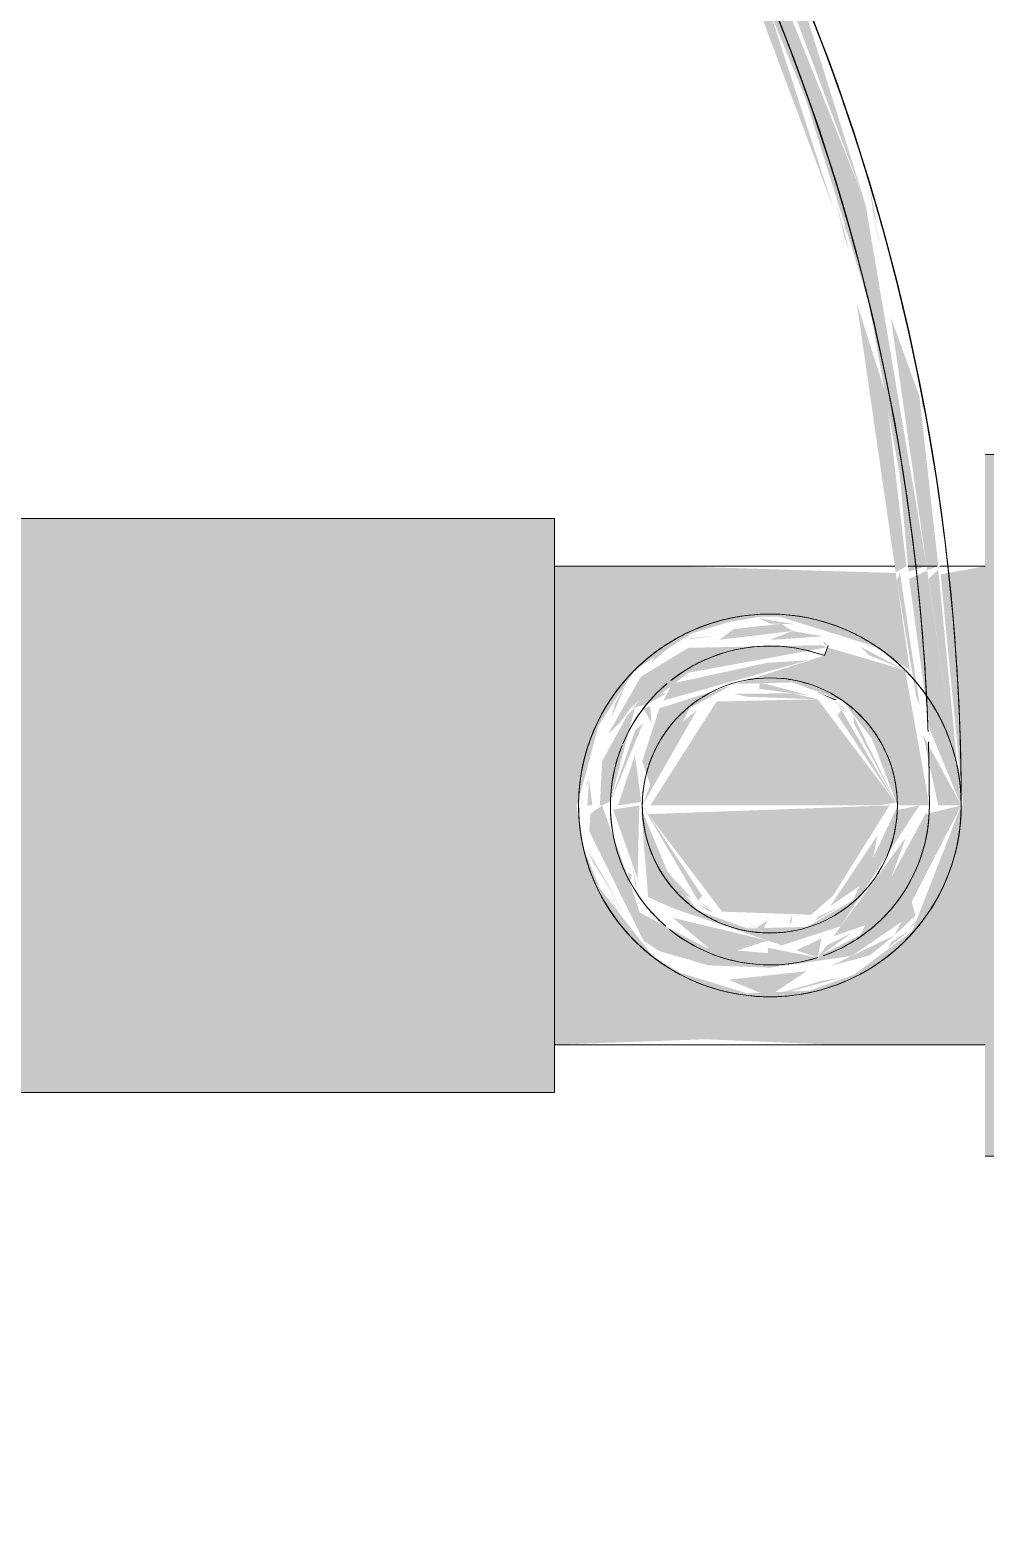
# Model space of a CAD drawing. Header units: millimetres. Extents: x 68869 to 96007, y -1987 to 27400.
# Drawn here: x 87431.35 to 87461.31, y 4777.5 to 4824.32 of the extents above; entities that cross this region are included whole.
import ezdxf

# ---------------------------------------------------------------- set-up
doc = ezdxf.new("R2010")
doc.units = ezdxf.units.MM
for name, color, linetype, lineweight in [('0-1', 7, 'Continuous', 9), ('A-WALL-PATT', 7, 'Continuous', 9), ('P-SANR-FIXT', 7, 'Continuous', 9)]:
    doc.layers.add(name, color=color, linetype=linetype, lineweight=lineweight)
doc.layers.add('0-2', color=7, linetype='Continuous', lineweight=9, transparency=0.7)

# ---------------------------------------------------------------- blocks, each defined once
blk = doc.blocks.new('Sanitary_Toilet-Accessories_Gessi_Wall-mounted-paper-roll-holder-65449 - Chrome-30913797-Развертка 2_16-3')
at = {"layer": '0-2'}
h = blk.add_hatch(color=256, dxfattribs=at)
h.paths.add_polyline_path([(-70982.609, 4838.278), (-70983.709, 4836.955), (-70983.273, 4837.413)])
h.paths.add_polyline_path([(-70991.036, 4821.159), (-70988.087, 4828.471), (-70989.44, 4825.568), (-70990.823, 4821.892)])
h.paths.add_polyline_path([(-70994.737, 4800.345), (-70993.071, 4814.153), (-70994.666, 4802.943), (-70994.77, 4800.37)])
h.paths.add_polyline_path([(-70860.851, 4807.377), (-70860.505, 4807.5), (-70861.097, 4812.833), (-70861.997, 4815.312), (-70860.869, 4807.5)])
h.paths.add_polyline_path([(-70862.338, 4817.674), (-70862.707, 4819.102), (-70862.388, 4817.805)])
h.paths.add_polyline_path([(-70862.839, 4819.008), (-70864.773, 4825.197), (-70865.366, 4825.751), (-70862.874, 4819.102)])
h.paths.add_polyline_path([(-70876.478, 4844.053), (-70875.67, 4843.396), (-70877.993, 4845.991)])
h.paths.add_polyline_path([(-70868.614, 4832.816), (-70870.597, 4836.532), (-70874.659, 4841.254), (-70870.209, 4835.043)])
h.paths.add_polyline_path([(-70976.646, 4846.041), (-70972.685, 4849.835), (-70975.872, 4846.795), (-70976.478, 4846.204)])
h.paths.add_polyline_path([(-70980.817, 4841.117), (-70976.894, 4845.719), (-70980.262, 4841.772)])
h.paths.add_polyline_path([(-70880.835, 4848.497), (-70883.91, 4851.273), (-70886.253, 4853.271), (-70887.78, 4853.911), (-70883.182, 4850.326)])
h.paths.add_polyline_path([(-70877.169, 4844.758), (-70879.305, 4847.303), (-70879.305, 4846.936), (-70878.378, 4845.991)])
h.paths.add_polyline_path([(-70969.665, 4852.26), (-70967.868, 4853.811), (-70971.148, 4851.199)])
h.paths.add_polyline_path([(-70974.012, 4848.373), (-70971.856, 4850.666), (-70972.653, 4849.835)])
h.paths.add_polyline_path([(-70887.044, 4853.945), (-70889.413, 4855.803), (-70888.797, 4855.155), (-70887.588, 4854.321)])
h.paths.add_polyline_path([(-70966.993, 4854.585), (-70962.744, 4857.295), (-70966.569, 4854.864), (-70966.943, 4854.618)])
h.paths.add_polyline_path([(-70897.364, 4860.216), (-70898.561, 4861.034), (-70897.952, 4860.542)])
h.paths.add_polyline_path([(-70889.734, 4855.435), (-70893.097, 4857.848), (-70893.439, 4857.737), (-70889.837, 4855.499)])
h.paths.add_polyline_path([(-70960.376, 4858.773), (-70957.272, 4860.324), (-70960.336, 4858.794)])
h.paths.add_polyline_path([(-70897.593, 4860.319), (-70900.547, 4861.879), (-70899.952, 4861.381), (-70898.268, 4860.623)])
h.paths.add_polyline_path([(-70955.891, 4861.139), (-70951.9, 4862.666), (-70955.42, 4861.333), (-70955.633, 4861.245)])
h.paths.add_polyline_path([(-70902.628, 4862.586), (-70905.573, 4863.599), (-70903.714, 4862.955)])
h.paths.add_polyline_path([(-70909.176, 4864.763), (-70913.37, 4865.912), (-70912.732, 4865.603), (-70909.876, 4864.929)])
h.paths.add_polyline_path([(-70943.746, 4865.462), (-70938.745, 4866.402), (-70942.781, 4865.656), (-70943.456, 4865.521)])
h.paths.add_polyline_path([(-70921.265, 4867.002), (-70918.767, 4866.932), (-70922.117, 4867.111)])
h.paths.add_polyline_path([(-70914.976, 4866.133), (-70918.218, 4866.613), (-70917.246, 4866.444)])
h.paths.add_polyline_path([(-70921.347, 4867.006), (-70924.945, 4867.423), (-70924.802, 4867.146), (-70924.548, 4867.136)])
h = blk.add_hatch(color=256, dxfattribs=at)
h.paths.add_polyline_path([(-70994.082, 4805), (-70993.574, 4805.14), (-70993.219, 4808.076), (-70992.163, 4814.264), (-70991.108, 4818.633), (-70987.658, 4827.769), (-70985.386, 4832.197), (-70983.022, 4836.196), (-70979.511, 4841.117), (-70974.717, 4846.528), (-70970.432, 4850.544), (-70964.555, 4854.992), (-70959.461, 4858.128), (-70953.176, 4861.175), (-70947.86, 4863.173), (-70941.295, 4864.937), (-70935.868, 4865.892), (-70929.501, 4866.411), (-70924.548, 4866.444), (-70917.212, 4865.691), (-70909.191, 4863.913), (-70903.351, 4861.964), (-70899.569, 4860.428), (-70893.492, 4857.229), (-70888.93, 4854.324), (-70883.053, 4849.524), (-70878.597, 4845.233), (-70873.925, 4839.574), (-70870.209, 4833.986), (-70867.232, 4828.395), (-70864.665, 4822.157), (-70862.676, 4815.743), (-70861.706, 4810.31), (-70861.44, 4807.337), (-70860.869, 4807.5), (-70862.781, 4818.812), (-70862.874, 4819.102), (-70867.478, 4830.591), (-70868.614, 4832.816), (-70878.431, 4846.045), (-70880.835, 4848.497), (-70891.305, 4856.411), (-70899.569, 4861.209), (-70903.79, 4862.981), (-70909.876, 4864.929), (-70917.246, 4866.444), (-70921.347, 4867.006), (-70930.733, 4867.104), (-70936.663, 4866.538), (-70943.456, 4865.217), (-70949.54, 4863.4), (-70955.42, 4861.007), (-70960.336, 4858.515), (-70966.37, 4854.618), (-70971.391, 4850.692), (-70975.872, 4846.371), (-70980.714, 4840.745), (-70981.974, 4839.104), (-70987.658, 4828.734), (-70991.583, 4819.275), (-70992.735, 4814.565), (-70994.058, 4805.169)])
h.paths.add_polyline_path([(-70860.495, 4807.401), (-70860.455, 4807.5), (-70860.505, 4807.5)])
h.paths.add_polyline_path([(-70867.199, 4827.814), (-70868.337, 4830.119), (-70867.357, 4828.13)])
h = blk.add_hatch(color=256, dxfattribs=at)
h.paths.add_polyline_path([(-70860.974, 4812.392), (-70861.016, 4812.833), (-70861.016, 4812.543)])
h.paths.add_polyline_path([(-70989.756, 4825.568), (-70989.468, 4825.568), (-70989.369, 4826.241)])
h.paths.add_polyline_path([(-70862.412, 4818.186), (-70862.676, 4819.479), (-70862.545, 4818.598)])
h.paths.add_polyline_path([(-70866.449, 4828.64), (-70867.357, 4831.062), (-70867.705, 4831.062), (-70866.979, 4829.661)])
h.paths.add_polyline_path([(-70984.499, 4835.817), (-70984.402, 4835.344), (-70983.709, 4836.846)])
h.paths.add_polyline_path([(-70987.658, 4830.19), (-70987.155, 4830.841), (-70984.742, 4835.344), (-70987.155, 4831.086)])
h.paths.add_polyline_path([(-70870.426, 4836.313), (-70871.429, 4837.804), (-70875.433, 4842.988), (-70875.129, 4842.328), (-70870.597, 4836.532)])
h.paths.add_polyline_path([(-70978.614, 4843.479), (-70976.478, 4846.189), (-70977.135, 4845.405)])
h.paths.add_polyline_path([(-70974.227, 4848.182), (-70971.994, 4850.544), (-70972.685, 4849.835)])
h.paths.add_polyline_path([(-70881.758, 4849.437), (-70884.938, 4852.454), (-70884.881, 4852.101), (-70882.8, 4850.326)])
h.paths.add_polyline_path([(-70969.412, 4852.444), (-70966.554, 4854.845), (-70967.868, 4853.811)])
h.paths.add_polyline_path([(-70964.211, 4856.228), (-70961.213, 4858.308), (-70962.744, 4857.295)])
h.paths.add_polyline_path([(-70892.166, 4857.331), (-70894.689, 4859.011), (-70894.487, 4858.619), (-70892.814, 4857.69)])
h.paths.add_polyline_path([(-70958.359, 4859.682), (-70955.593, 4861.245), (-70955.891, 4861.139), (-70957.388, 4860.255)])
h.paths.add_polyline_path([(-70952.848, 4862.222), (-70949.54, 4863.687), (-70949.922, 4863.591), (-70952.141, 4862.553)])
h.paths.add_polyline_path([(-70903.106, 4862.802), (-70906.898, 4864.226), (-70905.864, 4863.693), (-70903.581, 4862.955)])
h.paths.add_polyline_path([(-70940.552, 4865.947), (-70937.225, 4866.746), (-70938.745, 4866.402)])
h.paths.add_polyline_path([(-70915.59, 4866.277), (-70918.767, 4866.901), (-70918.12, 4866.601), (-70916.89, 4866.444)])
h = blk.add_hatch(color=256, dxfattribs=at)
h.paths.add_polyline_path([(-70990.091, 4820.853), (-70987.155, 4828.103), (-70988.513, 4825.201), (-70989.881, 4821.575)])
h.paths.add_polyline_path([(-70993.785, 4800), (-70992.163, 4813.526), (-70993.667, 4802.876), (-70993.784, 4800.023)])
h.paths.add_polyline_path([(-70861.841, 4807.31), (-70861.505, 4807.5), (-70862.131, 4812.833), (-70863.059, 4815.743), (-70861.868, 4807.5)])
h.paths.add_polyline_path([(-70863.791, 4818.719), (-70865.887, 4825.197), (-70867.199, 4827.814), (-70863.935, 4819.102)])
h.paths.add_polyline_path([(-70869.476, 4832.318), (-70871.514, 4836.087), (-70875.375, 4840.557), (-70870.597, 4833.884)])
h.paths.add_polyline_path([(-70881.482, 4847.743), (-70884.37, 4850.358), (-70886.804, 4852.435), (-70888.93, 4853.554), (-70883.705, 4849.478)])
h.paths.add_polyline_path([(-70877.906, 4844.091), (-70879.439, 4846.149), (-70880.458, 4846.698), (-70878.597, 4844.797)])
h.paths.add_polyline_path([(-70973.275, 4847.7), (-70971.148, 4849.957), (-70972.024, 4849.043)])
h.paths.add_polyline_path([(-70887.59, 4853.106), (-70890.301, 4855.155), (-70889.413, 4854.366), (-70888.93, 4854.032)])
h.paths.add_polyline_path([(-70890.228, 4854.567), (-70894.29, 4857.371), (-70893.818, 4856.803), (-70890.379, 4854.662)])
h.paths.add_polyline_path([(-70898.014, 4859.416), (-70901.159, 4861.034), (-70900.691, 4860.623), (-70899.569, 4860.117)])
h.paths.add_polyline_path([(-70902.964, 4861.648), (-70905.864, 4862.646), (-70903.893, 4861.964)])
h.paths.add_polyline_path([(-70909.413, 4863.795), (-70913.541, 4864.929), (-70912.915, 4864.624), (-70909.909, 4863.913)])
h.paths.add_polyline_path([(-70915.123, 4865.146), (-70918.218, 4865.609), (-70918.12, 4865.559)])
h.paths.add_polyline_path([(-70921.397, 4866.01), (-70924.548, 4866.421), (-70924.548, 4866.14)])
h.paths.add_polyline_path([(-70924.548, 4866.14), (-70924.802, 4866.43), (-70924.802, 4866.15)])
h = blk.add_hatch(color=256, dxfattribs=at)
h.paths.add_polyline_path([(-70992.079, 4814.027), (-70991.274, 4817.807), (-70991.74, 4816.041)])
h.paths.add_polyline_path([(-70861.956, 4812.203), (-70862.055, 4812.833), (-70861.997, 4812.353)])
h.paths.add_polyline_path([(-70863.371, 4817.909), (-70863.603, 4819.102), (-70863.426, 4818.08)])
h.paths.add_polyline_path([(-70987.874, 4826.854), (-70984.64, 4833.051), (-70987.155, 4828.453), (-70987.658, 4827.412)])
h.paths.add_polyline_path([(-70867.345, 4828.206), (-70868.577, 4831.062), (-70868.581, 4830.591), (-70867.357, 4828.228)])
h.paths.add_polyline_path([(-70983.615, 4835.344), (-70983.615, 4834.723), (-70983.251, 4835.817)])
h.paths.add_polyline_path([(-70986.909, 4829.348), (-70983.948, 4834.696), (-70986.732, 4829.805)])
h.paths.add_polyline_path([(-70871.261, 4835.762), (-70871.429, 4836.087), (-70875.75, 4841.889), (-70875.64, 4841.367), (-70871.429, 4835.978)])
h.paths.add_polyline_path([(-70973.488, 4847.511), (-70971.286, 4849.835), (-70972.024, 4849.078)])
h.paths.add_polyline_path([(-70977.812, 4842.884), (-70975.705, 4845.552), (-70976.646, 4844.399)])
h.paths.add_polyline_path([(-70887.59, 4853.106), (-70890.349, 4854.662), (-70888.93, 4853.759), (-70886.804, 4852.435)])
h.paths.add_polyline_path([(-70882.373, 4848.653), (-70884.938, 4851.273), (-70885.442, 4851.273), (-70883.705, 4849.79)])
h.paths.add_polyline_path([(-70968.742, 4851.704), (-70965.923, 4854.067), (-70966.993, 4853.25)])
h.paths.add_polyline_path([(-70963.617, 4855.426), (-70960.883, 4857.369), (-70961.599, 4856.891)])
h.paths.add_polyline_path([(-70892.663, 4856.468), (-70895.147, 4858.124), (-70894.948, 4857.737), (-70893.818, 4857.109)])
h.paths.add_polyline_path([(-70957.85, 4858.824), (-70954.891, 4860.443), (-70955.891, 4859.978), (-70957.272, 4859.164)])
h.paths.add_polyline_path([(-70900.444, 4860.79), (-70901.502, 4861.234), (-70900.514, 4860.814)])
h.paths.add_polyline_path([(-70952.422, 4861.32), (-70949.015, 4862.797), (-70949.922, 4862.487)])
h.paths.add_polyline_path([(-70903.434, 4861.86), (-70906.898, 4863.2), (-70906.577, 4862.877), (-70903.756, 4861.964)])
h.paths.add_polyline_path([(-70912.451, 4864.779), (-70913.597, 4865.016), (-70912.732, 4864.817)])
h.paths.add_polyline_path([(-70940.311, 4864.979), (-70936.854, 4865.773), (-70938.385, 4865.462)])
h.paths.add_polyline_path([(-70915.727, 4865.289), (-70919.032, 4865.912), (-70918.12, 4865.596)])
h.paths.add_polyline_path([(-70924.672, 4866.437), (-70925.066, 4866.44), (-70924.802, 4866.43)])
h = blk.add_hatch(color=256, dxfattribs=at)
h.paths.add_polyline_path([(-70863.299, 4817.405), (-70863.754, 4819.102), (-70863.449, 4817.805)])
h.paths.add_polyline_path([(-70985.587, 4831.505), (-70983.755, 4835.031), (-70985.234, 4832.193)])
h.paths.add_polyline_path([(-70975.872, 4845.405), (-70971.856, 4849.257), (-70975.549, 4845.719), (-70975.705, 4845.567)])
h.paths.add_polyline_path([(-70979.984, 4840.559), (-70975.957, 4845.294), (-70979.511, 4841.117)])
h.paths.add_polyline_path([(-70970.998, 4850.091), (-70966.993, 4853.25), (-70970.432, 4850.544)])
h.paths.add_polyline_path([(-70966.358, 4853.811), (-70961.599, 4856.891), (-70965.938, 4854.086), (-70966.307, 4853.844)])
h.paths.add_polyline_path([(-70959.835, 4857.931), (-70955.891, 4859.978), (-70959.461, 4858.128)])
h.paths.add_polyline_path([(-70955.42, 4860.255), (-70949.781, 4862.553), (-70954.891, 4860.472)])
h.paths.add_polyline_path([(-70943.456, 4864.504), (-70937.42, 4865.704), (-70942.781, 4864.639)])
for points in [[(-70859.035, 4789), (-70856.535, 4789), (-70856.535, 4811), (-70859.035, 4811), (-70859.035, 4790.474)], [(-70902.535, 4791), (-70872.535, 4791), (-70872.535, 4809), (-70902.535, 4809), (-70902.535, 4792.495)], [(-70863.67, 4803.307), (-70864.234, 4803.521), (-70863.773, 4803.311)]]:
    blk.add_hatch(color=256, dxfattribs=at).paths.add_polyline_path(points)
h = blk.add_hatch(color=256, dxfattribs=at)
h.paths.add_polyline_path([(-70871.848, 4800), (-70871.777, 4800.177), (-70871.16, 4802.496), (-70870.028, 4804.243), (-70868.239, 4805.394), (-70867.074, 4805.748), (-70866.101, 4805.915), (-70865.472, 4805.916), (-70862.409, 4804.96), (-70861.398, 4804.243), (-70861.838, 4807.288), (-70864.03, 4807.352), (-70868.785, 4807.5), (-70872.535, 4807.483), (-70872.535, 4800)])
h.paths.add_polyline_path([(-70862.41, 4800), (-70861.844, 4800.087), (-70864.288, 4803.329), (-70867.456, 4803.258), (-70869.537, 4800), (-70862.545, 4800)])
h.paths.add_polyline_path([(-70859.035, 4800), (-70859.035, 4807.5), (-70860.432, 4807.244), (-70859.723, 4800)])
h = blk.add_hatch(color=256, dxfattribs=at)
h.paths.add_polyline_path([(-70861.785, 4800), (-70863.541, 4802.995), (-70863.664, 4802.828), (-70861.844, 4800.087)])
h.paths.add_polyline_path([(-70860.785, 4800), (-70861.543, 4804.243), (-70863.983, 4804.952), (-70864.075, 4804.698), (-70869.251, 4803.044), (-70869.788, 4801.388), (-70869.537, 4800.645), (-70868.308, 4803.044), (-70866.914, 4803.812), (-70865.079, 4803.857), (-70863.502, 4803.279), (-70862.58, 4802.085), (-70861.785, 4800), (-70861.069, 4800)])
h.paths.add_polyline_path([(-70859.785, 4800), (-70860.506, 4807.389), (-70860.811, 4807.103), (-70859.854, 4800.476)])
h.paths.add_polyline_path([(-70870.74, 4802.773), (-70870.245, 4803.937), (-70870.656, 4803.154), (-70870.728, 4802.828)])
h.paths.add_polyline_path([(-70871.543, 4800.593), (-70871.454, 4800.8), (-70871.538, 4800.699)])
h.paths.add_polyline_path([(-70864.288, 4803.329), (-70865.079, 4803.517), (-70866.914, 4803.499), (-70866.493, 4803.406), (-70865.079, 4803.357)])
h.paths.add_polyline_path([(-70866.765, 4805.737), (-70866.104, 4805.902), (-70866.68, 4805.76)])
h.paths.add_polyline_path([(-70865.013, 4805.68), (-70866.111, 4805.865), (-70865.785, 4805.705), (-70865.079, 4805.682)])
h = blk.add_hatch(color=256, dxfattribs=at)
h.paths.add_polyline_path([(-70860.494, 4807.39), (-70860.785, 4807.381), (-70860.506, 4807.389)])
h.paths.add_polyline_path([(-70859.785, 4800), (-70860.853, 4807.362), (-70861.419, 4807.103), (-70860.772, 4802.382), (-70859.949, 4800.395)])
h.paths.add_polyline_path([(-70861.087, 4803.141), (-70861.706, 4807.298), (-70861.803, 4807.05), (-70861.194, 4803.4)])
h.paths.add_polyline_path([(-70863.796, 4805.467), (-70863.904, 4805.617), (-70863.837, 4805.478)])
h = blk.add_hatch(color=256, dxfattribs=at)
h.paths.add_polyline_path([(-70870.546, 4800), (-70869.817, 4800.109), (-70870.018, 4801.576), (-70870.549, 4800)])
h.paths.add_polyline_path([(-70870.134, 4803.073), (-70869.785, 4803.419), (-70869.812, 4803.452)])
h.paths.add_polyline_path([(-70871.354, 4800), (-70871.454, 4800.8), (-70871.509, 4800)])
h.paths.add_polyline_path([(-70871.765, 4800), (-70871.563, 4800.227), (-70871.768, 4800.016)])
h.paths.add_polyline_path([(-70861.785, 4800), (-70863.17, 4802.828), (-70863.153, 4802.58), (-70861.844, 4800.11)])
h.paths.add_polyline_path([(-70869.785, 4800), (-70868.075, 4802.984), (-70868.891, 4802.323), (-70869.769, 4800.043)])
h.paths.add_polyline_path([(-70863.321, 4802.896), (-70863.773, 4803.166), (-70863.502, 4802.977)])
h.paths.add_polyline_path([(-70869.607, 4803.185), (-70869.223, 4803.545), (-70869.537, 4803.254)])
h.paths.add_polyline_path([(-70869.124, 4803.289), (-70864.585, 4804.55), (-70865.871, 4804.472), (-70868.843, 4803.825), (-70869.038, 4803.452)])
h.paths.add_polyline_path([(-70864.549, 4803.446), (-70866.103, 4803.859), (-70866.118, 4803.656), (-70864.629, 4803.457)])
h.paths.add_polyline_path([(-70864.098, 4803.482), (-70864.485, 4803.696), (-70864.234, 4803.524)])
h.paths.add_polyline_path([(-70861.543, 4804.243), (-70862.957, 4804.98), (-70862.676, 4804.712), (-70862.034, 4804.446)])
h.paths.add_polyline_path([(-70866.65, 4805.734), (-70866.111, 4805.865), (-70866.563, 4805.76)])
h.paths.add_polyline_path([(-70868.657, 4805.196), (-70867.456, 4805.485), (-70868.614, 4805.217)])
h.paths.add_polyline_path([(-70865.013, 4805.68), (-70865.761, 4805.992), (-70865.079, 4805.707)])
h.paths.add_polyline_path([(-70867.357, 4805.196), (-70865.079, 4805.468), (-70865.428, 4805.694), (-70866.914, 4805.533), (-70867.367, 4805.196)])
h = blk.add_hatch(color=256, dxfattribs=at)
h.paths.add_polyline_path([(-70860.41, 4800), (-70859.785, 4800), (-70860.983, 4802.216), (-70860.506, 4800), (-70860.42, 4800)])
h.paths.add_polyline_path([(-70869.752, 4803.044), (-70869.494, 4802.579), (-70869.537, 4803.107), (-70869.653, 4803.073)])
h.paths.add_polyline_path([(-70870.048, 4803.091), (-70870.134, 4803.073), (-70869.878, 4803.303)])
h.paths.add_polyline_path([(-70870.066, 4803.068), (-70869.607, 4803.185), (-70868.333, 4804.162), (-70863.98, 4804.96), (-70864.201, 4805.026), (-70868.343, 4804.941), (-70869.833, 4804.035), (-70870.859, 4802.237), (-70870.5, 4802.579), (-70870.134, 4803.073)])
h.paths.add_polyline_path([(-70871.041, 4800), (-70870.783, 4800.131), (-70870.444, 4801.426), (-70870.017, 4803.064), (-70870.257, 4802.828), (-70871.049, 4801.38), (-70871.114, 4800), (-70871.045, 4800)])
h.paths.add_polyline_path([(-70870.965, 4802.46), (-70870.589, 4803.456), (-70870.95, 4802.501)])
h.paths.add_polyline_path([(-70864.149, 4803.559), (-70864.599, 4803.761), (-70864.234, 4803.593)])
h.paths.add_polyline_path([(-70865.685, 4805.196), (-70864.103, 4805.303), (-70865.079, 4805.468), (-70865.785, 4805.196)])
h.paths.add_polyline_path([(-70863.822, 4805.395), (-70863.904, 4805.496), (-70863.887, 4805.415)])
h = blk.add_hatch(color=256, dxfattribs=at)
h.paths.add_polyline_path([(-70870.784, 4800.109), (-70869.762, 4802.579), (-70870.008, 4802.358), (-70870.782, 4800.131)])
h.paths.add_polyline_path([(-70869.602, 4803.186), (-70868.997, 4803.531), (-70869.321, 4803.452), (-70869.537, 4803.248)])
h.paths.add_polyline_path([(-70869.537, 4804.446), (-70868.929, 4804.968), (-70869.343, 4804.716), (-70869.475, 4804.532)])
h.paths.add_polyline_path([(-70863.959, 4805.017), (-70864.103, 4805.147), (-70864.075, 4805.021)])
h.paths.add_polyline_path([(-70863.888, 4805.214), (-70864.075, 4805.473), (-70863.904, 4805.221)])
h = blk.add_hatch(color=256, dxfattribs=at)
h.paths.add_polyline_path([(-70863.378, 4803.003), (-70863.824, 4803.313), (-70863.502, 4803.054)])
h.paths.add_polyline_path([(-70864.095, 4803.478), (-70864.234, 4803.524), (-70864.234, 4803.521)])
h.paths.add_polyline_path([(-70862.481, 4804.962), (-70863.153, 4805.183), (-70862.545, 4804.965)])
h.paths.add_polyline_path([(-70868.394, 4805.196), (-70867.357, 4805.349), (-70868.239, 4805.244)])
h = blk.add_hatch(color=256, dxfattribs=at)
h.paths.add_polyline_path([(-70872.535, 4792.5), (-70867.798, 4792.67), (-70863.772, 4792.5), (-70859.035, 4792.5), (-70859.035, 4800), (-70859.785, 4800), (-70861.319, 4796.063), (-70863.143, 4794.697), (-70864.539, 4794.195), (-70866.492, 4794.107), (-70868.614, 4794.758), (-70869.449, 4795.265), (-70871.114, 4797.398), (-70871.642, 4798.697), (-70871.848, 4800), (-70872.535, 4800), (-70872.535, 4792.517)])
h.paths.add_polyline_path([(-70864.494, 4796.573), (-70863.807, 4797.172), (-70862.034, 4800), (-70869.604, 4799.727), (-70867.283, 4796.671), (-70864.745, 4796.582)])
h = blk.add_hatch(color=256, dxfattribs=at)
h.paths.add_polyline_path([(-70865.828, 4794.011), (-70866.101, 4794.097), (-70865.851, 4794.018)])
h.paths.add_polyline_path([(-70865.821, 4794.015), (-70864.632, 4794.804), (-70867.082, 4794.537), (-70865.851, 4794.027)])
h.paths.add_polyline_path([(-70865.785, 4794.915), (-70863.224, 4795.278), (-70861.661, 4796.349), (-70859.785, 4800), (-70860.913, 4799.726), (-70862.957, 4795.939), (-70864.334, 4795.232), (-70867.801, 4795.544), (-70869.869, 4796.647), (-70870.178, 4797.612), (-70871.049, 4800), (-70871.412, 4799.738), (-70871.454, 4799.2), (-70869.745, 4795.757), (-70869.239, 4795.431), (-70867.714, 4794.987), (-70865.845, 4794.917)])
h.paths.add_polyline_path([(-70864.282, 4795.231), (-70864.171, 4795.832), (-70864.96, 4795.461), (-70864.339, 4795.251)])
h.paths.add_polyline_path([(-70861.367, 4796.182), (-70860.958, 4796.544), (-70861.339, 4796.25)])
h = blk.add_hatch(color=256, dxfattribs=at)
h.paths.add_polyline_path([(-70865.863, 4794.002), (-70866.492, 4794.189), (-70866.09, 4794.041)])
h.paths.add_polyline_path([(-70865.784, 4796), (-70865.784, 4795.999), (-70865.117, 4795.865)])
h.paths.add_polyline_path([(-70869.785, 4800), (-70868.03, 4797.006), (-70867.907, 4797.172), (-70869.604, 4799.727)])
h.paths.add_polyline_path([(-70865.41, 4795.614), (-70863.561, 4796.215), (-70861.098, 4800), (-70861.844, 4799.849), (-70863.185, 4797.019), (-70864.626, 4796.193), (-70866.492, 4796.143), (-70868.042, 4796.698), (-70868.991, 4797.915), (-70869.821, 4799.903), (-70869.604, 4797.128), (-70868.77, 4796.755), (-70865.784, 4795.741)])
h.paths.add_polyline_path([(-70870.105, 4795.944), (-70871.114, 4797.641), (-70870.178, 4796.019)])
h.paths.add_polyline_path([(-70865.113, 4796.298), (-70865.078, 4796.594), (-70865.177, 4796.307), (-70865.158, 4796.304)])
h.paths.add_polyline_path([(-70861.001, 4796.417), (-70860.831, 4796.82), (-70860.989, 4796.452)])
h.paths.add_polyline_path([(-70870.393, 4796.639), (-70871.321, 4798.2), (-70870.486, 4796.772)])
h = blk.add_hatch(color=256, dxfattribs=at)
h.paths.add_polyline_path([(-70865.81, 4794.01), (-70864.96, 4794.342), (-70865.814, 4794.012)])
h.paths.add_polyline_path([(-70865.7, 4794.026), (-70863.553, 4794.598), (-70864.171, 4794.498), (-70865.467, 4794.098)])
h.paths.add_polyline_path([(-70863.821, 4794.988), (-70862.658, 4795.295), (-70861.881, 4795.92), (-70862.291, 4795.733), (-70863.772, 4795.012)])
h.paths.add_polyline_path([(-70867.393, 4795.265), (-70865.851, 4795.764), (-70868.834, 4796.479), (-70867.468, 4795.329)])
h.paths.add_polyline_path([(-70863.792, 4795.899), (-70862.495, 4796.349), (-70861.52, 4798.999), (-70863.772, 4795.926)])
h.paths.add_polyline_path([(-70866.205, 4796.085), (-70866.833, 4796.322), (-70866.274, 4796.098)])
h.paths.add_polyline_path([(-70863.898, 4796.838), (-70862.68, 4797.677), (-70862.41, 4799.065), (-70863.772, 4797.026)])
h.paths.add_polyline_path([(-70865.113, 4796.298), (-70864.704, 4796.448), (-70865.099, 4796.304)])
h.paths.add_polyline_path([(-70868.25, 4797.104), (-70868.991, 4797.915), (-70868.401, 4797.172), (-70868.259, 4797.108)])
h.paths.add_polyline_path([(-70867.638, 4796.768), (-70868.042, 4797.011), (-70867.798, 4796.834)])
h.paths.add_polyline_path([(-70866.008, 4796.1), (-70865.851, 4796.397), (-70866.191, 4796.182)])
h.paths.add_polyline_path([(-70868.042, 4796.698), (-70868.13, 4796.777), (-70868.132, 4796.777)])
h.paths.add_polyline_path([(-70870.024, 4796.777), (-70870.221, 4797.172), (-70870.165, 4797.001)])
h.paths.add_polyline_path([(-70870.178, 4797.612), (-70870.11, 4797.824), (-70870.248, 4797.899)])
h.paths.add_polyline_path([(-70869.935, 4797.708), (-70869.881, 4800), (-70870.7, 4799.872), (-70869.944, 4797.734)])
h = blk.add_hatch(color=256, dxfattribs=at)
h.paths.add_polyline_path([(-70865.875, 4794.001), (-70866.492, 4794.11), (-70866.089, 4794.038)])
h.paths.add_polyline_path([(-70870.378, 4796.602), (-70871.16, 4797.735), (-70870.498, 4796.772)])
h.paths.add_polyline_path([(-70870.535, 4796.981), (-70871.515, 4798.612), (-70871.321, 4798.2), (-70870.632, 4797.132)])
h = blk.add_hatch(color=256, dxfattribs=at)
h.paths.add_polyline_path([(-70865.826, 4794.012), (-70866.109, 4794.134), (-70865.851, 4794.02)])
h.paths.add_polyline_path([(-70864.099, 4794.853), (-70864.344, 4794.969), (-70864.119, 4794.853)])
h.paths.add_polyline_path([(-70862.99, 4795.019), (-70862.545, 4795.307), (-70862.962, 4795.04)])
h.paths.add_polyline_path([(-70864.282, 4795.231), (-70863.218, 4796), (-70864.005, 4795.609), (-70864.186, 4795.362)])
h.paths.add_polyline_path([(-70864.282, 4795.231), (-70865.851, 4795.537), (-70865.845, 4795.248), (-70864.334, 4795.232)])
h.paths.add_polyline_path([(-70861.873, 4795.936), (-70861.217, 4796.544), (-70861.337, 4796.98), (-70861.808, 4796.063)])
h.paths.add_polyline_path([(-70869.961, 4797.429), (-70870.109, 4798.2), (-70870.002, 4797.464)])
h = blk.add_hatch(color=256, dxfattribs=at)
h.paths.add_polyline_path([(-70865.734, 4794.021), (-70863.896, 4794.582), (-70865.573, 4794.088)])
h.paths.add_polyline_path([(-70863.359, 4795.005), (-70862.583, 4795.323), (-70863.325, 4795.019)])
h.paths.add_polyline_path([(-70862.079, 4795.535), (-70861.416, 4796.063), (-70861.789, 4795.849), (-70861.993, 4795.703)])
h.paths.add_polyline_path([(-70866.09, 4796.094), (-70866.83, 4796.323), (-70866.106, 4796.098)])
h.paths.add_polyline_path([(-70867.581, 4796.681), (-70868.042, 4796.935), (-70867.714, 4796.686)])
h.paths.add_polyline_path([(-70866.023, 4796.099), (-70866.492, 4796.317), (-70866.224, 4796.182)])
h.paths.add_polyline_path([(-70868.193, 4796.997), (-70868.662, 4797.289), (-70868.203, 4797.001)])
h = blk.add_hatch(color=256, dxfattribs=at)
h.paths.add_polyline_path([(-70866.088, 4796.094), (-70866.541, 4796.313), (-70866.104, 4796.098)])
h.paths.add_polyline_path([(-70864.371, 4796.384), (-70863.61, 4796.818), (-70864.282, 4796.508)])
at = {"layer": '0-1'}
for p, q in [((-70856.535, 4811), (-70859.035, 4811)), ((-70872.535, 4809), (-70902.535, 4809)), ((-70861.868, 4807.5), (-70872.535, 4807.5)), ((-70860.869, 4807.5), (-70861.455, 4807.5)), ((-70860.54, 4807.5), (-70860.869, 4807.5)), ((-70859.035, 4807.5), (-70860.455, 4807.5)), ((-70872.535, 4792.5), (-70859.035, 4792.5)), ((-70902.535, 4791), (-70872.535, 4791)), ((-70859.035, 4789), (-70856.535, 4789))]:
    blk.add_line(p, q, dxfattribs=at)
at = {"layer": 'P-SANR-FIXT'}
for p, q in [((-70872.535, 4809), (-70872.535, 4808.116)), ((-70872.535, 4791), (-70872.535, 4809)), ((-70872.535, 4808.116), (-70872.535, 4806.608)), ((-70872.535, 4807.5), (-70872.535, 4806.495)), ((-70872.535, 4806.495), (-70872.535, 4807.5)), ((-70872.535, 4806.399), (-70872.535, 4803.75)), ((-70872.535, 4800), (-70872.535, 4806.399)), ((-70872.535, 4806.364), (-70872.535, 4793.636)), ((-70863.959, 4805.017), (-70864.075, 4804.698)), ((-70864.075, 4804.698), (-70863.959, 4805.017)), ((-70872.535, 4803.75), (-70872.535, 4800)), ((-70872.535, 4800), (-70872.535, 4793.601)), ((-70872.535, 4793.601), (-70872.535, 4800)), ((-70872.535, 4793.505), (-70872.535, 4792.5)), ((-70872.535, 4792.5), (-70872.535, 4793.505)), ((-70872.535, 4793.392), (-70872.535, 4791.884)), ((-70872.535, 4791.884), (-70872.535, 4791))]:
    blk.add_line(p, q, dxfattribs=at)
for centre, radius, start, end in [((-70927.285, 4800), 67.5, 0, 175.35089), ((-70927.285, 4800), 66.5, 2.72325, 175.28186), ((-70927.285, 4800), 66.5, 2.8692, 142.74648), ((-70927.285, 4800), 67.5, 0, 32.9535), ((-70927.285, 4800), 66.5, 21.3692, 21.961), ((-70927.285, 4800), 66.5, 16.42641, 21.44717), ((-70927.285, 4800), 67.5, 20.43471, 21.37718), ((-70927.285, 4800), 66.5, 20.42677, 21.3692), ((-70927.285, 4800), 67.5, 16.43287, 21.00596), ((-70927.285, 4800), 67.5, 17.15751, 20.43471), ((-70927.285, 4800), 66.5, 17.15136, 20.42677), ((-70927.285, 4800), 67.5, 16.47675, 17.15751), ((-70927.285, 4800), 66.5, 16.47075, 17.15136), ((-70927.285, 4800), 66.5, 15.60433, 16.42641), ((-70927.285, 4800), 66.5, 15.36639, 16.38147), ((-70927.285, 4800), 67.5, 15.61076, 16.43287), ((-70927.285, 4800), 67.5, 15.5248, 16.38815), ((-70927.285, 4800), 66.5, 14.61797, 15.60433), ((-70927.285, 4800), 67.5, 14.67031, 15.61076), ((-70927.285, 4800), 67.5, 11.37301, 15.37167), ((-70927.285, 4800), 66.5, 11.36895, 15.36639), ((-70927.285, 4800), 67.5, 10.95943, 14.62374), ((-70927.285, 4800), 66.5, 10.57871, 14.61797), ((-70927.285, 4800), 66.5, 2.8692, 11.36895), ((-70927.285, 4800), 67.5, 0, 11.37301), ((-70927.285, 4800), 67.5, 10.58293, 10.95943), ((-70927.285, 4800), 66.5, 5.10448, 10.57871), ((-70927.285, 4800), 67.5, 0, 10.20079), ((-70865.785, 4800), 6, 0, 180), ((-70865.785, 4800), 6, 109.4066, 116.0907), ((-70865.785, 4800), 6, 99.4588, 112.1924), ((-70865.785, 4800), 6, 106.25, 112.1924), ((-70865.785, 4800), 6, 70.5934, 109.4066), ((-70865.785, 4800), 6, 99.4588, 106.25), ((-70865.785, 4800), 6, 82.433, 96.343), ((-70865.785, 4800), 6, 82.433, 96.343), ((-70865.785, 4800), 6, 79.5409, 82.433), ((-70865.785, 4800), 6, 79.5409, 82.433), ((-70865.785, 4800), 6, 70, 77.7663), ((-70865.785, 4800), 6, 70, 77.7663), ((-70865.785, 4800), 6, 63.9093, 70.5934), ((-70927.285, 4800), 66.5, 2.72325, 5.10448), ((-70865.785, 4800), 6, 116.0907, 120), ((-70865.785, 4800), 6, 60, 63.9093), ((-70865.785, 4800), 6, 126.6593, 180), ((-70865.785, 4800), 6, 126.1195, 138.0172), ((-70865.785, 4800), 6, 126.1195, 129.7405), ((-70865.785, 4800), 6, 122.6256, 126.6593), ((-70865.785, 4800), 6, 121.792, 125.6038), ((-70865.785, 4800), 6, 121.792, 125.6038), ((-70865.785, 4800), 5, 70, 128.458), ((-70865.785, 4800), 5, 106.25, 124.375), ((-70865.785, 4800), 5, 70, 102.6573), ((-70865.785, 4800), 6, 53.3407, 57.3744), ((-70865.785, 4800), 6, 0, 53.3407), ((-70865.785, 4800), 6, 132.3584, 138.0172), ((-70865.785, 4800), 6, 138.0172, 220.9949), ((-70865.785, 4800), 6, 138.0172, 154.7716), ((-70865.785, 4800), 5, 130.1533, 157.2455), ((-70865.785, 4800), 4, 0, 180), ((-70865.785, 4800), 5, 130.1533, 135.2589), ((-70865.785, 4800), 5, 124.375, 128.458), ((-70865.785, 4800), 5, 135.2589, 142.5), ((-70927.285, 4800), 66.5, 2.12055, 2.8692), ((-70927.285, 4800), 66.5, 2.12055, 2.8692), ((-70865.785, 4800), 5, 142.5, 153.6443), ((-70927.285, 4800), 66.5, 2.00179, 2.72325), ((-70927.285, 4800), 66.5, 2.00179, 2.72325), ((-70865.785, 4800), 6, 154.7716, 171.3087), ((-70865.785, 4800), 5, 157.8909, 229.188), ((-70865.785, 4800), 5, 157.8909, 178.75), ((-70927.285, 4800), 66.5, 0, 1.71693), ((-70927.285, 4800), 66.5, 0, 1.71693), ((-70927.285, 4800), 66.5, 0, 1.59629), ((-70927.285, 4800), 66.5, 0, 1.59629), ((-70865.785, 4800), 6, 171.7975, 178.75), ((-70865.785, 4800), 6, 178.75, 184.9288), ((-70865.785, 4800), 6, 180, 233.3407), ((-70865.785, 4800), 6, 180, 0), ((-70865.785, 4800), 5, 179.8288, 196.875), ((-70865.785, 4800), 4, 180, 0), ((-70865.785, 4800), 5, 289.4894, 0), ((-70865.785, 4800), 6, 306.6593, 0), ((-70865.785, 4800), 5, 320.8244, 0), ((-70865.785, 4800), 6, 318.5134, 0), ((-70865.785, 4800), 6, 323.75, 0), ((-70865.785, 4800), 6, 187.6261, 201.1688), ((-70865.785, 4800), 5, 196.875, 210.1026), ((-70865.785, 4800), 6, 201.997, 205.7069), ((-70865.785, 4800), 6, 206.1437, 220.9949), ((-70865.785, 4800), 5, 220.9116, 229.188), ((-70865.785, 4800), 5, 316.1208, 320.8244), ((-70865.785, 4800), 5, 297.6485, 315.1542), ((-70865.785, 4800), 6, 318.5134, 322.8266), ((-70865.785, 4800), 6, 220.9949, 233.8887), ((-70865.785, 4800), 5, 230.9794, 287.5), ((-70865.785, 4800), 5, 230.9794, 272.8957), ((-70865.785, 4800), 6, 306.0544, 318.5134), ((-70865.785, 4800), 6, 311.2533, 318.5134), ((-70865.785, 4800), 6, 225.3068, 233.8887), ((-70865.785, 4800), 5, 289.4894, 297.6485), ((-70865.785, 4800), 6, 306.0544, 309.9897), ((-70865.785, 4800), 6, 233.3407, 237.3744), ((-70865.785, 4800), 6, 234.3106, 238.2449), ((-70865.785, 4800), 6, 234.3106, 238.2449), ((-70865.785, 4800), 5, 272.8957, 287.5), ((-70865.785, 4800), 6, 301.5127, 305.6756), ((-70865.785, 4800), 6, 301.5127, 305.6756), ((-70865.785, 4800), 6, 302.6256, 306.6593), ((-70865.785, 4800), 6, 240, 243.9093), ((-70865.785, 4800), 6, 243.9093, 250.5934), ((-70865.785, 4800), 6, 246.2565, 258.744), ((-70865.785, 4800), 6, 246.2565, 258.744), ((-70865.785, 4800), 6, 280.3351, 292.9785), ((-70865.785, 4800), 6, 287.5, 292.9785), ((-70865.785, 4800), 6, 289.4066, 296.0907), ((-70865.785, 4800), 6, 296.0907, 300), ((-70865.785, 4800), 6, 250.5934, 289.4066), ((-70865.785, 4800), 6, 262.8185, 275.1552), ((-70865.785, 4800), 6, 262.8185, 276.7721), ((-70865.785, 4800), 6, 280.3351, 287.5)]:
    blk.add_arc(centre, radius, start, end, dxfattribs=at)
for points, knots in [([(-70872.535, 4809), (-70872.535, 4808.928), (-70872.535, 4808.709), (-70872.535, 4808.155), (-70872.535, 4807.504), (-70872.535, 4806.951), (-70872.535, 4806.605), (-70872.535, 4806.425), (-70872.535, 4806.331)], [0, 0, 0, 0, 0.0625, 0.125, 0.1875, 0.21875, 0.234375, 0.25, 0.25, 0.25, 0.25]), ([(-70872.535, 4807.957), (-70872.535, 4808.024), (-70872.535, 4808.318), (-70872.535, 4808.729), (-70872.535, 4808.936), (-70872.535, 4809)], [0.8577411, 0.8577411, 0.8577411, 0.8577411, 0.875, 0.9375, 1, 1, 1, 1]), ([(-70872.535, 4806.638), (-70872.535, 4806.727), (-70872.535, 4806.987), (-70872.535, 4807.453), (-70872.535, 4807.782), (-70872.535, 4807.957)], [0.765625, 0.765625, 0.765625, 0.765625, 0.78125, 0.8125, 0.8577411, 0.8577411, 0.8577411, 0.8577411]), ([(-70872.535, 4793.603), (-70872.535, 4793.983), (-70872.535, 4794.885), (-70872.535, 4796.548), (-70872.535, 4798.027), (-70872.535, 4799.185), (-70872.535, 4800), (-70872.535, 4800.814), (-70872.535, 4801.967), (-70872.535, 4803.436), (-70872.535, 4805.087), (-70872.535, 4805.985), (-70872.535, 4806.364)], [0.25, 0.25, 0.25, 0.25, 0.3125, 0.375, 0.4375, 0.46875, 0.5, 0.53125, 0.5625, 0.625, 0.6875, 0.75, 0.75, 0.75, 0.75]), ([(-70872.535, 4806.331), (-70872.535, 4805.954), (-70872.535, 4805.066), (-70872.535, 4803.441), (-70872.535, 4801.995), (-70872.535, 4800.855), (-70872.535, 4800.317), (-70872.535, 4800.047)], [0.25, 0.25, 0.25, 0.25, 0.3125, 0.375, 0.4375, 0.46875, 0.5, 0.5, 0.5, 0.5]), ([(-70864.577, 4803.813), (-70864.63, 4803.83), (-70864.795, 4803.878), (-70865.077, 4803.942), (-70865.312, 4803.974), (-70865.43, 4803.984)], [0.40361323, 0.40361323, 0.40361323, 0.40361323, 0.41666667, 0.44444444, 0.47222222, 0.47222222, 0.47222222, 0.47222222]), ([(-70867.799, 4803.456), (-70867.848, 4803.427), (-70867.947, 4803.367), (-70868.137, 4803.24), (-70868.362, 4803.066), (-70868.53, 4802.912), (-70868.611, 4802.831)], [0.66666667, 0.66666667, 0.66666667, 0.66666667, 0.68055556, 0.69444444, 0.72222222, 0.75, 0.75, 0.75, 0.75]), ([(-70862.842, 4802.709), (-70862.881, 4802.751), (-70863, 4802.874), (-70863.209, 4803.066), (-70863.39, 4803.205), (-70863.483, 4803.271)], [0.23611111, 0.23611111, 0.23611111, 0.23611111, 0.25, 0.27777778, 0.30555556, 0.30555556, 0.30555556, 0.30555556]), ([(-70868.843, 4802.579), (-70868.88, 4802.535), (-70868.952, 4802.445), (-70869.089, 4802.261), (-70869.245, 4802.018), (-70869.406, 4801.712), (-70869.497, 4801.497), (-70869.537, 4801.388)], [0.7777778, 0.7777778, 0.7777778, 0.7777778, 0.7916667, 0.8055556, 0.8333333, 0.8611111, 0.8888889, 0.8888889, 0.8888889, 0.8888889]), ([(-70862.034, 4801.388), (-70862.075, 4801.498), (-70862.165, 4801.712), (-70862.327, 4802.02), (-70862.483, 4802.262), (-70862.619, 4802.447), (-70862.692, 4802.536), (-70862.729, 4802.58)], [0.1111111, 0.1111111, 0.1111111, 0.1111111, 0.1388889, 0.1666667, 0.1944444, 0.2083333, 0.2222222, 0.2222222, 0.2222222, 0.2222222]), ([(-70869.537, 4801.388), (-70869.577, 4801.278), (-70869.649, 4801.055), (-70869.753, 4800.595), (-70869.785, 4800.239), (-70869.785, 4800)], [0.8888889, 0.8888889, 0.8888889, 0.8888889, 0.9166667, 0.9444444, 1, 1, 1, 1]), ([(-70861.785, 4800), (-70861.785, 4800.239), (-70861.818, 4800.595), (-70861.922, 4801.055), (-70861.993, 4801.279), (-70862.034, 4801.388)], [0, 0, 0, 0, 0.0555556, 0.0833333, 0.1111111, 0.1111111, 0.1111111, 0.1111111]), ([(-70872.535, 4800.047), (-70872.535, 4799.777), (-70872.535, 4799.235), (-70872.535, 4798.078), (-70872.535, 4796.595), (-70872.535, 4795.205), (-70872.535, 4794.241), (-70872.535, 4793.723), (-70872.535, 4793.359), (-70872.535, 4793.011), (-70872.535, 4792.455), (-70872.535, 4791.807), (-70872.535, 4791.266), (-70872.535, 4791.062), (-70872.535, 4791)], [0.5, 0.5, 0.5, 0.5, 0.53125, 0.5625, 0.625, 0.6875, 0.71875, 0.75, 0.765625, 0.78125, 0.8125, 0.875, 0.9375, 1, 1, 1, 1]), ([(-70865.078, 4796.063), (-70865.221, 4796.038), (-70865.512, 4796.005), (-70865.967, 4796), (-70866.41, 4796.041), (-70866.833, 4796.131), (-70867.254, 4796.274), (-70867.654, 4796.457), (-70868.018, 4796.67), (-70868.709, 4797.191), (-70869.519, 4798.237), (-70869.775, 4799.385), (-70869.785, 4800)], [0.4444444, 0.4444444, 0.4444444, 0.4444444, 0.4791667, 0.5138889, 0.5486111, 0.5833333, 0.6180556, 0.6527778, 0.6875, 0.7222222, 0.8611111, 1, 1, 1, 1]), ([(-70868.846, 4797.424), (-70869.068, 4797.688), (-70869.319, 4798.078), (-70869.496, 4798.502), (-70869.535, 4798.61)], [0.7777778, 0.7777778, 0.7777778, 0.7777778, 0.8611111, 0.8888889, 0.8888889, 0.8888889, 0.8888889]), ([(-70868.015, 4796.678), (-70868.133, 4796.757), (-70868.352, 4796.922), (-70868.552, 4797.108), (-70868.643, 4797.201)], [0.6875, 0.6875, 0.6875, 0.6875, 0.72222222, 0.75347232, 0.75347232, 0.75347232, 0.75347232]), ([(-70862.93, 4797.198), (-70863.02, 4797.107), (-70863.281, 4796.864), (-70863.574, 4796.657), (-70863.772, 4796.544)], [0.24662266, 0.24662266, 0.24662266, 0.24662266, 0.27777778, 0.33333333, 0.33333333, 0.33333333, 0.33333333]), ([(-70866.565, 4796.077), (-70866.655, 4796.094), (-70866.796, 4796.128), (-70866.938, 4796.17), (-70866.991, 4796.187)], [0.56140349, 0.56140349, 0.56140349, 0.56140349, 0.58333333, 0.59638264, 0.59638264, 0.59638264, 0.59638264]), ([(-70872.535, 4792.037), (-70872.535, 4792.204), (-70872.535, 4792.525), (-70872.535, 4792.981), (-70872.535, 4793.241), (-70872.535, 4793.329)], [0.14405658, 0.14405658, 0.14405658, 0.14405658, 0.1875, 0.21875, 0.234375, 0.234375, 0.234375, 0.234375]), ([(-70872.535, 4791), (-70872.535, 4791.059), (-70872.535, 4791.256), (-70872.535, 4791.664), (-70872.535, 4791.963), (-70872.535, 4792.037)], [0, 0, 0, 0, 0.0625, 0.125, 0.1440566, 0.1440566, 0.1440566, 0.1440566])]:
    blk.add_open_spline(points, degree=3, knots=knots, dxfattribs=at)
for points in [[(-70866.142, 4803.984), (-70866.26, 4803.973), (-70866.378, 4803.958), (-70866.493, 4803.937)], [(-70869.535, 4798.61), (-70869.693, 4799.043), (-70869.777, 4799.508), (-70869.785, 4800)], [(-70861.785, 4800), (-70861.794, 4799.508), (-70861.874, 4799.046), (-70862.034, 4798.612)], [(-70862.034, 4798.612), (-70862.193, 4798.178), (-70862.432, 4797.772), (-70862.728, 4797.421)], [(-70865.965, 4796.008), (-70866.114, 4796.014), (-70866.262, 4796.027), (-70866.406, 4796.049)], [(-70865.078, 4796.063), (-70865.221, 4796.038), (-70865.367, 4796.022), (-70865.515, 4796.013)]]:
    blk.add_open_spline(points, degree=3, dxfattribs=at)

msp = doc.modelspace()

# ---------------------------------------------------------------- hatches: boundary and pattern name
at = {"layer": 'A-WALL-PATT'}
h = msp.add_hatch(dxfattribs=at)
h.set_pattern_fill('FP_14', color=256, style=0, pattern_type=2)
h.set_pattern_definition([(90, (87484.84, 4200), (-600, 4e-14), []), (180, (87484.84, 4200), (-7e-14, -600), [])])
h.paths.add_polyline_path([(84391.344, 4200), (85241.998, 4200.084), (85241.998, 4210), (85249.034, 4210), (85249.034, 4232.929), (85251.535, 4232.929), (85251.535, 4402.929), (85252.478, 4406.111), (85253.184, 4407.216), (85254.077, 4408.243), (85255.335, 4408.999), (85258.606, 4409.998), (85258.606, 5850), (85274.606, 5850), (85274.663, 4409.98), (85278.559, 4408.59), (85279.535, 4407.993), (85281.116, 4405.679), (85281.677, 4402.929), (85281.677, 4232.929), (85284.178, 4232.929), (85284.178, 4210), (85291.214, 4210), (85291.214, 4200.084), (85346.344, 4200), (85356.335, 4376.86), (85361.344, 4470), (85541.344, 4470), (85551.205, 4288.939), (85556.344, 4200), (85733.375, 4200), (85733.366, 4421.477), (85727.429, 4424.477), (85707.936, 4437.572), (85689.141, 4454.434), (85675.066, 4470.484), (85661.445, 4491.159), (85651.584, 4511.155), (85644.02, 4533.438), (85641.005, 4548.595), (85640.653, 4548.595), (85638.582, 4564.239), (85637.88, 4583.313), (85637.88, 4600), (85638.331, 4600), (85647.791, 4950), (85647.791, 4990), (85800.291, 4990), (85800.533, 4995.585), (85802.121, 4998.687), (85805.291, 5000), (85830.677, 4999.88), (85832.333, 4999.154), (85833.959, 4998.239), (85834.625, 4996.287), (85834.806, 4996.17), (85835.291, 4995), (85835.291, 4990), (85987.791, 4990), (85987.791, 4950), (85997.25, 4600), (85997.691, 4600), (85997.691, 4578.017), (85997, 4564.239), (85994.929, 4548.595), (85994.576, 4548.595), (85991.561, 4533.438), (85983.997, 4511.155), (85973.173, 4489.427), (85960.515, 4470.484), (85943.487, 4451.465), (85927.307, 4437.275), (85907.741, 4424.202), (85902.206, 4421.472), (85902.206, 4200), (86344.367, 4200), (86344.367, 4210), (86351.403, 4210), (86351.403, 4232.929), (86353.904, 4232.929), (86353.904, 4402.929), (86354.847, 4406.111), (86355.842, 4407.671), (86356.446, 4408.243), (86358.318, 4409.187), (86360.975, 4409.998), (86360.975, 4782.5), (86358.475, 4782.5), (86357.245, 4784.797), (86356.378, 4785.729), (86353.775, 4786.801), (86352.475, 4787), (86352.475, 4789), (86349.975, 4789), (86349.975, 4792.5), (86336.475, 4792.5), (86336.475, 4791), (86306.475, 4791), (86306.475, 4792.5), (86302.265, 4792.7), (86300.975, 4792.5), (86285.834, 4792.828), (86284.901, 4792.588), (86283.725, 4791.773), (86278.975, 4790.5), (86274.225, 4791.773), (86272.258, 4793.282), (86270.318, 4796.245), (86269.799, 4797.541), (86269.475, 4800), (86269.877, 4802.648), (86271.172, 4805.303), (86273.192, 4807.537), (86274.225, 4808.227), (86278.975, 4809.5), (86283.725, 4808.227), (86285.152, 4807.422), (86306.475, 4807.505), (86306.475, 4809), (86336.475, 4809), (86336.475, 4807.5), (86347.142, 4807.5), (86345.408, 4818.08), (86343.807, 4822.488), (86340.656, 4830.119), (86339.534, 4832.318), (86330.413, 4844.797), (86327.529, 4847.743), (86317.287, 4855.499), (86309.058, 4860.29), (86303.386, 4862.553), (86297.235, 4864.354), (86290.891, 4865.559), (86287.614, 4866.01), (86278.278, 4866.107), (86272.347, 4865.531), (86266.229, 4864.36), (86260.061, 4862.553), (86254.119, 4860.154), (86249.263, 4857.705), (86243.221, 4853.811), (86238.153, 4849.835), (86234.191, 4846.041), (86229.129, 4840.196), (86227.889, 4838.584), (86222.279, 4828.37), (86218.682, 4820.04), (86217.427, 4815.618), (86215.343, 4802.876), (86215.157, 4800.328), (86214.725, 4800), (86214.274, 4800.345), (86214.254, 4801.841), (86214.661, 4807.122), (86215.584, 4813.215), (86217.427, 4820.303), (86220.185, 4827.618), (86222.279, 4831.839), (86225.959, 4837.901), (86229.026, 4842.1), (86233.305, 4846.958), (86237.862, 4851.248), (86243.268, 4855.407), (86248.674, 4858.794), (86254.576, 4861.738), (86260.793, 4864.108), (86266.71, 4865.753), (86272.971, 4866.877), (86278.368, 4867.4), (86284.463, 4867.444), (86293.207, 4866.444), (86299.9, 4864.929), (86305.867, 4862.955), (86311.257, 4860.623), (86316.579, 4857.737), (86322.351, 4853.848), (86326.556, 4850.326), (86331.077, 4845.991), (86335.478, 4840.74), (86339.083, 4835.489), (86342.296, 4829.661), (86344.921, 4823.542), (86347.358, 4815.743), (86348.225, 4811.199), (86348.591, 4807.406), (86349.975, 4807.778), (86349.975, 4811), (86352.475, 4811), (86352.475, 4813), (86354.49, 4813.308), (86356.639, 4814.55), (86357.935, 4816.168), (86358.475, 4817.5), (86360.975, 4817.5), (86360.975, 5850), (86376.975, 5850), (86377.032, 4409.98), (86381.265, 4408.386), (86382.16, 4407.575), (86383.485, 4405.679), (86384.046, 4402.929), (86384.046, 4232.929), (86386.547, 4232.929), (86386.547, 4210), (86393.583, 4210), (86393.583, 4200), (86443.246, 4200), (86453.238, 4376.86), (86458.246, 4470), (86638.246, 4470), (86648.107, 4288.939), (86653.246, 4200), (86839.744, 4200), (86839.735, 4421.477), (86833.798, 4424.477), (86814.305, 4437.572), (86796.951, 4452.791), (86781.435, 4470.484), (86768.361, 4490.05), (86757.953, 4511.155), (86750.389, 4533.438), (86747.374, 4548.595), (86747.021, 4548.595), (86744.95, 4564.239), (86744.249, 4583.313), (86744.259, 4600), (86744.7, 4600), (86754.159, 4950), (86754.159, 4990), (86906.659, 4990), (86906.902, 4995.585), (86908.268, 4998.595), (86911.659, 5000), (86937.045, 4999.88), (86938.701, 4999.154), (86940.327, 4998.239), (86940.993, 4996.287), (86941.175, 4996.17), (86941.659, 4995), (86941.659, 4990), (87094.159, 4990), (87094.159, 4950), (87103.619, 4600), (87104.06, 4600), (87104.06, 4578.017), (87103.368, 4564.239), (87101.297, 4548.595), (87100.945, 4548.595), (87097.93, 4533.438), (87090.366, 4511.155), (87079.542, 4489.427), (87066.884, 4470.484), (87049.855, 4451.465), (87033.676, 4437.275), (87014.11, 4424.202), (87008.575, 4421.472), (87008.575, 4200), (87479.344, 4200), (87479.344, 4777.5), (87472.308, 4777.5), (87472.308, 4782.5), (87469.808, 4782.5), (87468.579, 4784.797), (87467.713, 4785.728), (87465.109, 4786.801), (87463.808, 4787), (87463.808, 4789), (87461.308, 4789), (87461.308, 4792.5), (87447.808, 4792.5), (87447.808, 4791), (87417.808, 4791), (87417.808, 4792.5), (87413.598, 4792.7), (87412.305, 4792.499), (87397.167, 4792.828), (87396.234, 4792.588), (87395.058, 4791.773), (87390.308, 4790.5), (87385.558, 4791.773), (87383.591, 4793.282), (87381.651, 4796.245), (87381.132, 4797.541), (87380.808, 4800), (87381.21, 4802.648), (87382.506, 4805.303), (87384.525, 4807.537), (87385.558, 4808.227), (87390.308, 4809.5), (87395.058, 4808.227), (87396.486, 4807.422), (87417.808, 4807.505), (87417.808, 4809), (87447.808, 4809), (87447.808, 4807.5), (87458.475, 4807.5), (87456.741, 4818.08), (87455.14, 4822.488), (87451.989, 4830.119), (87450.867, 4832.318), (87441.746, 4844.797), (87438.862, 4847.743), (87428.62, 4855.499), (87420.391, 4860.29), (87414.719, 4862.553), (87408.568, 4864.354), (87402.224, 4865.559), (87398.947, 4866.01), (87389.611, 4866.107), (87383.68, 4865.531), (87377.562, 4864.36), (87371.394, 4862.553), (87365.452, 4860.154), (87360.596, 4857.705), (87354.555, 4853.811), (87349.486, 4849.835), (87345.525, 4846.041), (87340.463, 4840.196), (87339.222, 4838.584), (87333.612, 4828.37), (87330.016, 4820.04), (87328.761, 4815.618), (87326.677, 4802.876), (87326.49, 4800.328), (87326.058, 4800), (87325.607, 4800.345), (87325.588, 4801.841), (87325.994, 4807.122), (87326.917, 4813.215), (87328.761, 4820.303), (87331.518, 4827.618), (87333.813, 4832.197), (87337.292, 4837.901), (87340.359, 4842.1), (87344.638, 4846.958), (87349.195, 4851.248), (87354.601, 4855.407), (87360.008, 4858.794), (87365.91, 4861.738), (87372.126, 4864.108), (87378.043, 4865.753), (87384.304, 4866.877), (87389.702, 4867.4), (87395.796, 4867.444), (87404.54, 4866.444), (87411.233, 4864.929), (87417.201, 4862.955), (87422.59, 4860.623), (87427.912, 4857.737), (87433.684, 4853.848), (87437.889, 4850.326), (87442.41, 4845.991), (87446.811, 4840.74), (87450.417, 4835.489), (87453.63, 4829.661), (87456.255, 4823.542), (87458.691, 4815.743), (87459.558, 4811.199), (87459.924, 4807.406), (87461.308, 4807.778), (87461.538, 4811), (87463.808, 4811), (87463.808, 4813), (87465.823, 4813.308), (87467.972, 4814.55), (87469.269, 4816.168), (87469.808, 4817.5), (87472.308, 4817.5), (87472.308, 4822.5), (87479.344, 4822.5), (87479.344, 5400), (86884.844, 5400), (86884.844, 6000), (84391.344, 6000), (84391.344, 5103.376), (84410.665, 5103.376), (84410.665, 5116.511), (84411.165, 5117.011), (84416.737, 5117.254), (84417.402, 5117.919), (84417.646, 5118.828), (84417.584, 5127.852), (84415.962, 5127.852), (84415.462, 5128.352), (84415.462, 5150.642), (84415.962, 5151.142), (84420.732, 5151.694), (84425.531, 5151.846), (84430.33, 5151.694), (84435.1, 5151.142), (84435.6, 5150.642), (84435.6, 5147.766), (84476.038, 5147.766), (84476.038, 5141.84), (84435.6, 5141.84), (84435.6, 5128.352), (84435.1, 5127.852), (84433.417, 5127.852), (84433.66, 5117.919), (84434.326, 5117.254), (84435.6, 5117.011), (84439.897, 5117.011), (84440.397, 5116.331), (84440.397, 5103.376), (84461.031, 5103.376), (84461.531, 5102.876), (84459.344, 4972.946), (84458.844, 4972.446), (84391.344, 4972.446), (84391.344, 4217.827)])
h.paths.add_polyline_path([(84723.4, 4993.661), (84723.583, 4993.939), (84723.711, 4994.879), (84723.945, 4995.091), (84724.123, 4995.301), (84724.139, 4995.708), (84724.827, 4995.207), (84725.189, 4995.449), (84724.827, 4996.048), (84725.374, 4996.124), (84724.247, 4998.935), (84724.341, 5007.127), (84724.104, 5007.127), (84723.887, 5006.228), (84723.718, 5006.327), (84723.575, 5010.543), (84723.304, 5001.156), (84723.227, 4994.583), (84723.393, 4993.7)])
h.paths.add_polyline_path([(84729.889, 4546), (84714.889, 4546), (84714.889, 4623.952), (84710.248, 4630), (84706.252, 4639.647), (84704.898, 4650.062), (84706.252, 4660.353), (84710.248, 4670), (84714.889, 4676.048), (84714.889, 4746.782), (84724.889, 4746.782), (84724.752, 4774.958), (84442.796, 4774.958), (84442.93, 4899.5), (84444.393, 4899.874), (84447.02, 4900), (84721.395, 4900), (84723.168, 4990.7), (84723.181, 4991.142), (84723.15, 5002.736), (84723.756, 5022.009), (84724.478, 5043.026), (84724.201, 5042.098), (84724.316, 5044.834), (84724.529, 5045.021), (84724.532, 5045.536), (84764.123, 5045.268), (84764.575, 5030.78), (84765.905, 4982.367), (84767.261, 4900), (85044.775, 4900), (85044.605, 4774.958), (84764.889, 4774.958), (84764.889, 4746.782), (84774.889, 4746.782), (84774.889, 4676.048), (84779.53, 4670), (84783.527, 4660.353), (84784.889, 4650), (84783.527, 4639.647), (84779.53, 4630), (84774.889, 4623.952), (84774.889, 4546), (84737.125, 4546)])
h.paths.add_polyline_path([(87458.855, 4807.333), (87458.889, 4807.5), (87458.839, 4807.5)])
h.paths.add_polyline_path([(86347.522, 4807.333), (86347.556, 4807.5), (86347.506, 4807.5)])
h.paths.add_polyline_path([(86342.71, 4828.243), (86341.55, 4830.591), (86341.999, 4829.661)])
h.paths.add_polyline_path([(87454.043, 4828.243), (87452.883, 4830.591), (87453.332, 4829.661)])
h.paths.add_polyline_path([(84765.039, 4983.585), (84765.77, 4987.375), (84765.513, 4986.212), (84765.11, 4983.976)])
h.paths.add_polyline_path([(84765.224, 4992.447), (84765.634, 4993.694), (84764.968, 5009.236), (84764.533, 5008.4), (84764.242, 5004.794), (84764.174, 5004.49), (84764.336, 4998.196), (84763.604, 4996.592), (84764.336, 4996.922), (84764.336, 4996.292), (84764.382, 4995.982), (84764.685, 4995.96), (84764.871, 4996.128), (84764.9, 4995.153), (84765.09, 4994.867), (84765.333, 4994.867), (84765.237, 4992.589)])
h.paths.add_polyline_path([(84763.282, 4996.124), (84763.541, 4996.512), (84763.417, 4996.39), (84763.333, 4996.224)])
h.paths.add_polyline_path([(84723.578, 5012.513), (84724.071, 5013.027), (84723.601, 5013.871), (84723.584, 5012.898)])
h.paths.add_polyline_path([(84765.072, 5012.513), (84764.779, 5013.267), (84764.777, 5012.93), (84765.007, 5012.581)])
h.paths.add_polyline_path([(84764.724, 5013.903), (84765.041, 5014.332), (84764.812, 5014.185), (84764.72, 5013.97)])
h.paths.add_polyline_path([(84724.031, 5014.556), (84723.859, 5014.744), (84723.929, 5014.587)])
h.paths.add_polyline_path([(84724.067, 5014.848), (84723.929, 5015.152), (84723.624, 5015.224), (84723.643, 5014.934), (84723.929, 5014.876)])
h.paths.add_polyline_path([(84723.875, 5039.72), (84723.967, 5043.73), (84723.898, 5040.501)])

# ---------------------------------------------------------------- block references
at = {"layer": 'P-SANR-FIXT'}
msp.add_blockref('Sanitary_Toilet-Accessories_Gessi_Wall-mounted-paper-roll-holder-65449 - Chrome-30913797-Развертка 2_16-3', (158320.344, 0), dxfattribs=at)

doc.saveas('drawing.dxf')
